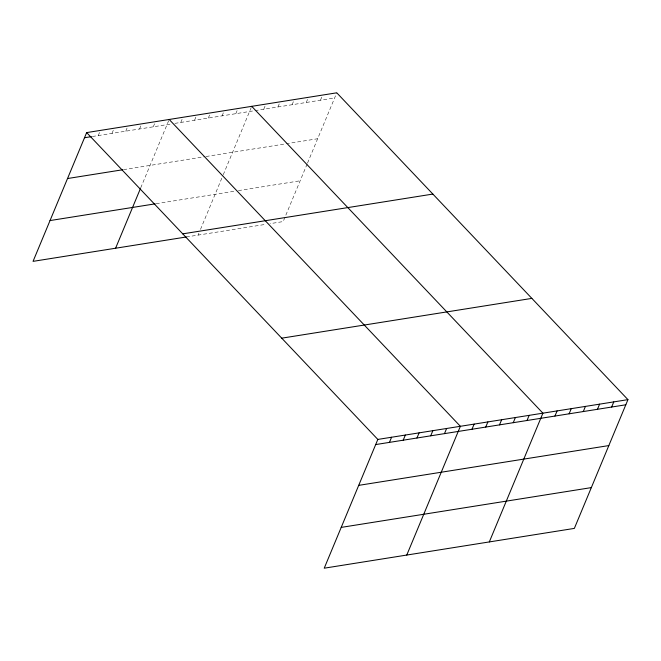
<?xml version="1.0" encoding="UTF-8"?>
<svg xmlns="http://www.w3.org/2000/svg" width="661" height="661" viewBox="0 0 661 661"><rect width="100%" height="100%" fill="white"/><g stroke="black" fill="none" stroke-linecap="round" stroke-linejoin="round"><path stroke-width="0.5" stroke-dasharray="3.31 2.48" d="M98.266 135.555L100.406 130.407M112.015 133.373L114.163 128.217M125.772 131.184L127.92 126.036M139.529 128.994L141.677 123.847M153.286 126.805L155.434 121.657M140.735 187.823L169.191 119.467M180.8 122.425L182.948 117.278M194.557 120.244L196.705 115.088M208.314 118.055L210.454 112.907M222.071 115.865L224.211 110.718M235.828 113.675L237.968 108.528M198.126 235.101L198.92 233.201M200.498 229.408L222.881 175.628M223.278 174.694L251.725 106.338M263.756 109.239L265.904 104.083M277.934 106.983L280.074 101.835M292.104 104.727L294.244 99.58M306.274 102.472L308.423 97.324M320.453 100.216L322.593 95.068M307.15 163.969L283.172 221.575L270.01 223.666M307.539 163.036L336.771 92.813M92.366 136.496L170.976 123.995M174.909 123.367L334.623 97.96M123.533 169.629L205.092 156.657M206.075 156.5L317.644 138.752M156.153 203.687L234.341 191.252M238.398 190.608L300.152 180.784M186.336 236.977L265.962 224.31"/><path stroke-width="0.99" d="M627.95 399.641L377.828 439.425L324.229 568.187L574.351 528.403L627.95 399.641L336.771 92.813L86.649 132.597L33.05 261.359L186.336 236.977M115.592 248.23L140.347 188.757M389.445 442.383L391.585 437.235M403.202 440.193L405.342 435.045M416.959 438.012L419.099 432.856M430.716 435.822L432.856 430.675M444.473 433.633L446.613 428.485M406.771 555.058L460.37 426.295L169.191 119.467M471.987 429.253L474.127 424.106M485.736 427.072L487.884 421.916M499.493 424.883L501.641 419.735M513.25 422.693L515.398 417.545M527.007 420.503L529.155 415.356M489.314 541.929L542.912 413.166L251.725 106.338M554.943 416.058L557.083 410.911M569.113 413.811L571.253 408.655M583.283 411.555L585.431 406.408M597.461 409.299L599.601 404.152M611.632 407.044L613.78 401.896M84.509 137.744L91.383 136.653M67.521 178.536L122.549 169.786M50.029 220.567L155.17 203.844M182.742 233.854L432.856 194.07M281.743 338.168L531.857 298.392M375.688 444.572L625.81 404.788M358.708 485.364L608.831 445.58M341.208 527.395L591.331 487.611M86.649 132.597L377.828 439.425"/></g></svg>
